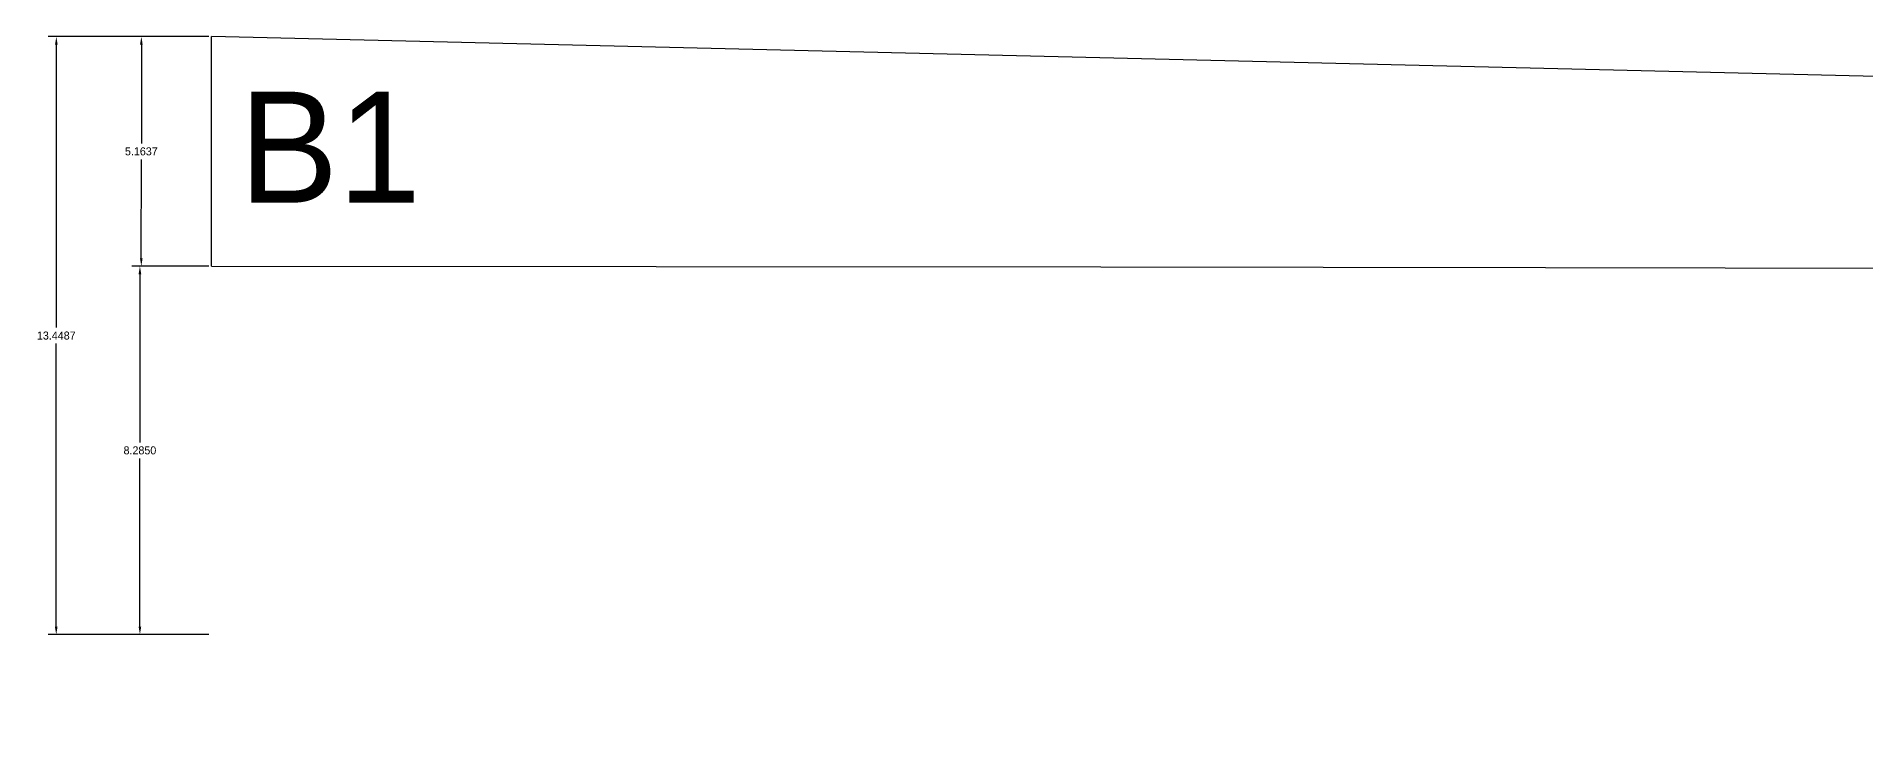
# Model space of a CAD drawing. Extents: x -4 to 1000, y -11 to 13.
# Drawn here: x -3.94 to 37.2, y -2.42 to 13.45 of the extents above; entities that cross this region are included whole.
import ezdxf

# ---------------------------------------------------------------- set-up
doc = ezdxf.new("R2010")
doc.units = 0
doc.header["$MEASUREMENT"] = 0
doc.layers.get('0').update_dxf_attribs({"linetype": 'CONTINUOUS'})
doc.layers.get('Defpoints').update_dxf_attribs({"linetype": 'CONTINUOUS'})
doc.layers.add('SLICE', color=7, linetype='CONTINUOUS')
doc.dimstyles.get("Standard").update_dxf_attribs({"dimtxt": 0.18, "dimasz": 0.18, "dimexe": 0.18, "dimexo": 0.0625, "dimgap": 0.09, "dimtad": 0, "dimtih": 1, "dimtoh": 1, "dimdec": 4, "dimzin": 0, "dimdsep": 46, "dimtxsty": 'Standard', "dimcen": 0.09, "dimadec": 0, "dimazin": 0, "dimtfac": 1, "dimtdec": 4, "dimtofl": 0, "dimtmove": 0, "dimatfit": 3, "dimfxl": 1, "dimtolj": 1, "dimtzin": 0, "dimarcsym": 0})

# ---------------------------------------------------------------- blocks, each defined once
blk = doc.blocks.new('*D1')
at = {"color": 0, "lineweight": -2, "transparency": 16777216}
for p, q in [((-0.061, 13.449), (-1.758, 13.449)), ((-1.579, 13.269), (-1.579, 11.047)), ((-1.58, 8.465), (-1.579, 10.687)), ((-0.062, 8.285), (-1.76, 8.285))]:
    blk.add_line(p, q, dxfattribs=at)
at = {"color": 0, "transparency": 16777216}
for points in [[(-1.609, 13.269), (-1.549, 13.269), (-1.578, 13.449)], [(-1.61, 8.465), (-1.55, 8.465), (-1.58, 8.285)]]:
    blk.add_solid(points, dxfattribs=at)
at = {"layer": 'Defpoints', "color": 0, "transparency": 16777216}
for p in [(-1.578, 13.449), (0.001, 13.449), (0, 8.285)]:
    blk.add_point(p, dxfattribs=at)
at = {"color": 0, "transparency": 16777216, "insert": (-1.579, 10.867), "char_height": 0.18, "attachment_point": 5}
blk.add_mtext('\\A1;5.1637', dxfattribs=at)
blk = doc.blocks.new('*D2')
at = {"color": 0, "lineweight": -2, "transparency": 16777216}
for p, q in [((-0.062, 8.285), (-1.791, 8.285)), ((-1.611, 8.105), (-1.611, 4.322)), ((-1.611, 0.18), (-1.611, 3.962)), ((-0.062, 0), (-1.791, 0))]:
    blk.add_line(p, q, dxfattribs=at)
at = {"color": 0, "transparency": 16777216}
for points in [[(-1.641, 8.105), (-1.581, 8.105), (-1.611, 8.285)], [(-1.641, 0.18), (-1.581, 0.18), (-1.611, 0)]]:
    blk.add_solid(points, dxfattribs=at)
at = {"layer": 'Defpoints', "color": 0, "transparency": 16777216}
for p in [(0, 8.285), (-1.611, 0), (0, 0)]:
    blk.add_point(p, dxfattribs=at)
at = {"color": 0, "transparency": 16777216, "insert": (-1.611, 4.143), "char_height": 0.18, "attachment_point": 5}
blk.add_mtext('\\A1;8.2850', dxfattribs=at)
blk = doc.blocks.new('*D3')
at = {"color": 0, "lineweight": -2, "transparency": 16777216}
for p, q in [((-0.061, 13.449), (-3.671, 13.449)), ((-3.491, 13.269), (-3.492, 6.905)), ((-3.493, 0.18), (-3.492, 6.545)), ((-0.062, 0), (-3.673, 0))]:
    blk.add_line(p, q, dxfattribs=at)
at = {"color": 0, "transparency": 16777216}
for points in [[(-3.521, 13.269), (-3.461, 13.269), (-3.491, 13.449)], [(-3.523, 0.18), (-3.463, 0.18), (-3.493, 0)]]:
    blk.add_solid(points, dxfattribs=at)
at = {"layer": 'Defpoints', "color": 0, "transparency": 16777216}
for p in [(0.001, 13.449), (-3.493, 0), (0, 0)]:
    blk.add_point(p, dxfattribs=at)
at = {"color": 0, "transparency": 16777216, "insert": (-3.492, 6.725), "char_height": 0.18, "attachment_point": 5}
blk.add_mtext('\\A1;13.4487', dxfattribs=at)

msp = doc.modelspace()

# ---------------------------------------------------------------- linework, layer by layer
at = {"layer": 'SLICE'}
for p, q in [((0, 8.285), (0.00145, 13.44871)), ((659.89218, -2.42336), (0.00145, 13.44871)), ((0, 8.285), (10, 8.28219)), ((10, 8.28219), (20, 8.27374)), ((20, 8.27374), (29.99999, 8.25963)), ((29.99999, 8.25963), (39.99997, 8.23985))]:
    msp.add_line(p, q, dxfattribs=at)

# ---------------------------------------------------------------- texts
at = {"insert": (0.61814, 12.21293), "char_height": 2.5, "attachment_point": 1}
msp.add_mtext_dynamic_manual_height_columns('B1', width=2.927866, gutter_width=1, heights=[0], dxfattribs=at)

# ---------------------------------------------------------------- dimensions: what is measured, and where the dimension line sits
for p1, p2, distance, picture, middle in [((0.00145, 13.44871), (0, 0), -3.49285, '*D3', (-3.49213, 6.72473)), ((0, 8.285), (0.00145, 13.44871), 1.57992, '*D1', (-1.57919, 10.8673))]:
    dim = msp.add_aligned_dim(p1=p1, p2=p2, distance=distance, dimstyle='Standard')
    dim.commit()
    dim.dimension.update_dxf_attribs({"geometry": picture, "text_midpoint": middle})
dim = msp.add_linear_dim(base=(-1.61084, 0), p1=(0, 8.285), p2=(0, 0), angle=90, dimstyle='Standard')
dim.commit()
dim.dimension.update_dxf_attribs({"geometry": '*D2', "text_midpoint": (-1.61084, 4.1425)})

doc.saveas('drawing.dxf')
